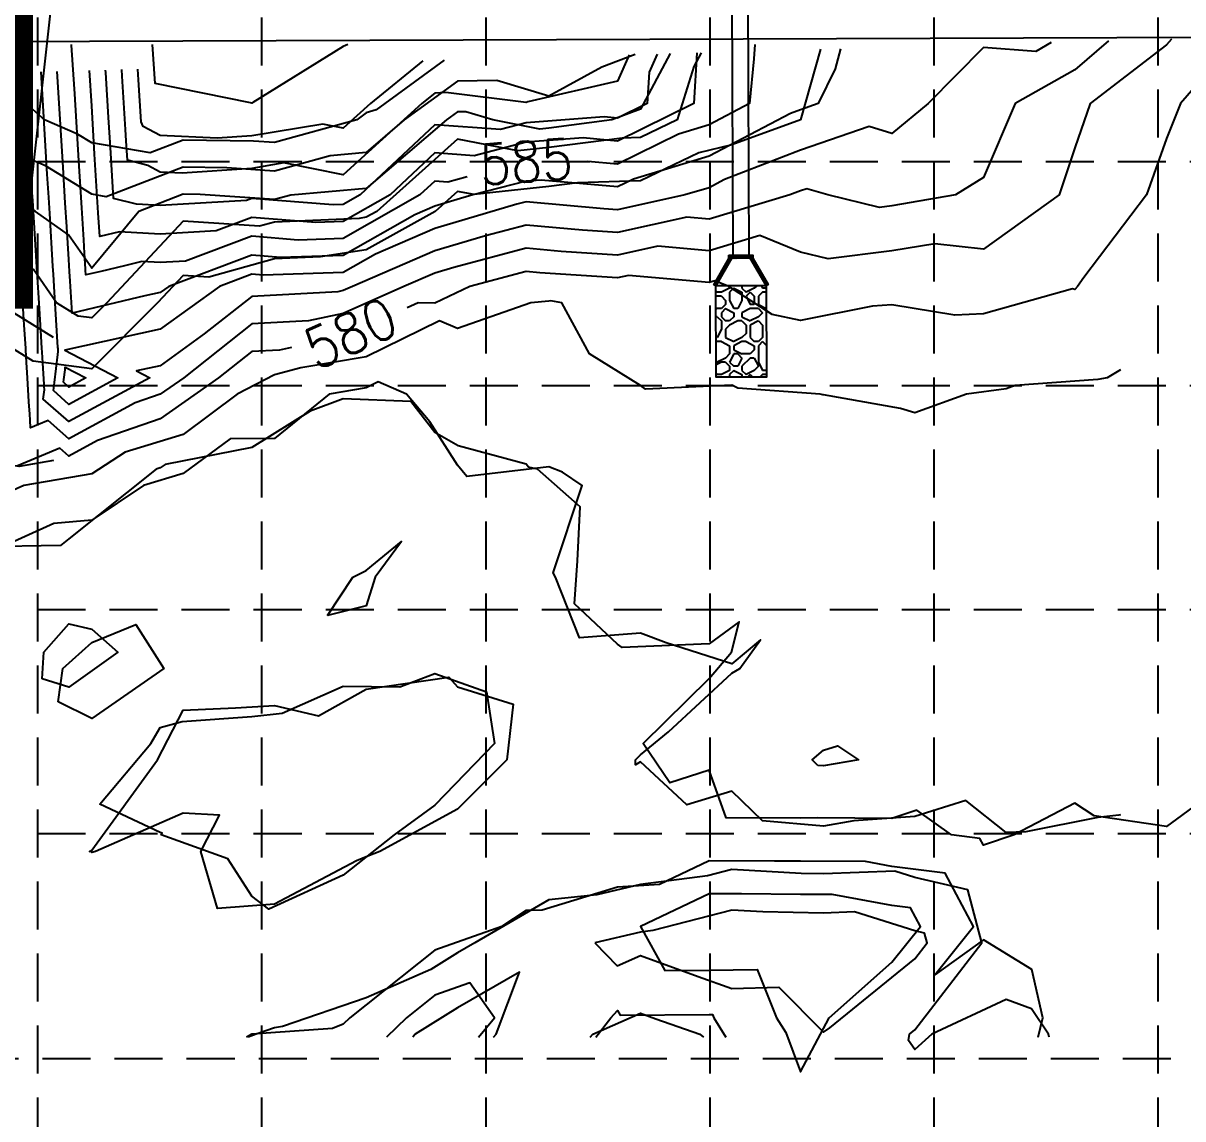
# Model space of a CAD drawing. Header units: feet. Extents: x 2468808 to 2471949, y 7110842 to 7112807.
# Drawn here: x 2470620 to 2470873.6, y 7111222.9 to 7111462.6 of the extents above; entities that cross this region are included whole.
import ezdxf
from ezdxf.enums import TextEntityAlignment as Align

# ---------------------------------------------------------------- set-up
doc = ezdxf.new("R2010")
doc.units = ezdxf.units.FT
doc.header["$LTSCALE"] = 35
doc.header["$MEASUREMENT"] = 0
doc.linetypes.add('HIDDEN', pattern=[0.375, 0.25, -0.125])
doc.linetypes.add('PHANTOM2', pattern=[3.15, 1.9, -0.25, 0.25, -0.25, 0.25, -0.25])
for name, color, linetype in [('BDY', 250, 'PHANTOM2'), ('CONTOURS-MAJ', 250, 'CONTINUOUS'), ('CONTOURS-MIN', 250, 'CONTINUOUS'), ('DITCH', 250, 'CONTINUOUS'), ('GRID', 254, 'HIDDEN'), ('PHASE LINE', 7, 'CONTINUOUS'), ('STM', 1, 'CONTINUOUS')]:
    doc.layers.add(name, color=color, linetype=linetype)
doc.styles.add('TEXT100', font='simplex.shx', dxfattribs={"height": 8.8})

msp = doc.modelspace()

# ---------------------------------------------------------------- hatches: boundary and pattern name
at = {"layer": 'STM'}
h = msp.add_hatch(dxfattribs=at)
h.set_pattern_fill('ANSI31', color=5, angle=180, style=0)
h.set_pattern_definition([(225, (2471428.77444, 7111112.1237), (0.088388348, -0.088388348), [])])
h.paths.add_polyline_path([(2470774.32, 7111411.81), (2470779.57, 7111411.83), (2470779.57, 7111411.16), (2470782.91, 7111405.42), (2470782.48, 7111405.17), (2470779, 7111411.16), (2470774.9, 7111411.14), (2470771.46, 7111405.13), (2470771.02, 7111405.38), (2470774.32, 7111411.14)])
h = msp.add_hatch(dxfattribs=at)
h.set_pattern_fill('AGGREGAT', color=1, scale=18, angle=180, style=0)
h.set_pattern_definition([(180, (2471428.774, 7111112.124), (-18, -18), [1.8, -2.7, 0.9, -2.7, 0.9, -9]), (180, (2471419.774, 7111110.324), (-18, -18), [0.9, -17.1]), (180, (2471425.174, 7111109.424), (-18, -18), [0.9, -1.8, 0.9, -14.4]), (180, (2471416.174, 7111108.524), (-18, -18), [1.8, -16.2]), (180, (2471414.374, 7111107.624), (-18, -18), [0.9, -17.1]), (180, (2471419.774, 7111105.824), (-18, -18), [1.8, -16.2]), (180, (2471428.774, 7111104.924), (-18, -18), [0.9, -1.8, 0.9, -4.5, 2.7, -7.2]), (180, (2471416.174, 7111103.124), (-18, -18), [1.8, -16.2]), (180, (2471426.974, 7111102.224), (-18, -18), [1.8, -0.9, 0.9, -7.2, 0.9, -6.3]), (180, (2471427.874, 7111101.324), (-18, -18), [0.9, -17.1]), (180, (2471421.574, 7111100.424), (-18, -18), [0.9, -0.9, 0.9, -15.3]), (180, (2471424.274, 7111099.524), (-18, -18), [0.9, -17.1]), (180, (2471412.574, 7111098.624), (-18, -18), [0.9, -17.1]), (180, (2471420.674, 7111097.724), (-18, -18), [0.9, -7.2, 0.9, -9]), (180, (2471420.674, 7111096.824), (-18, -18), [1.8, -16.2]), (180, (2471417.074, 7111095.924), (-18, -18), [1.8, -16.2]), (180, (2471427.874, 7111095.024), (-18, -18), [0.9, -10.8, 1.8, -4.5]), (270, (2471428.774, 7111104.024), (18, -18), [3.6, -3.6, 1.8, -9]), (270, (2471427.874, 7111104.024), (18, -18), [0.9, -6.3, 1.8, -9]), (270, (2471426.974, 7111108.524), (18, -18), [2.7, -15.3]), (270, (2471426.074, 7111108.524), (18, -18), [1.8, -16.2]), (270, (2471425.174, 7111111.224), (18, -18), [0.9, -10.8, 0.9, -0.9, 1.8, -2.7]), (270, (2471423.374, 7111111.224), (18, -18), [0.9, -6.3, 0.9, -9.9]), (270, (2471422.474, 7111104.024), (18, -18), [1.8, -2.7, 0.9, -0.9, 1.8, -9.9]), (270, (2471421.574, 7111107.624), (18, -18), [1.8, -9.9, 0.9, -5.4]), (270, (2471420.674, 7111111.224), (18, -18), [0.9, -0.9, 1.8, -14.4]), (270, (2471418.874, 7111099.524), (18, -18), [0.9, -17.1]), (270, (2471417.974, 7111099.524), (18, -18), [1.8, -1.8, 0.9, -0.9, 1.8, -10.8]), (270, (2471417.074, 7111107.624), (18, -18), [0.9, -0.9, 0.9, -1.8, 0.9, -12.6]), (270, (2471414.374, 7111101.324), (18, -18), [3.6, -14.4]), (270, (2471413.474, 7111103.124), (18, -18), [3.6, -2.7, 1.8, -9.9]), (270, (2471412.574, 7111110.324), (18, -18), [0.9, -2.7, 1.8, -12.6]), (270, (2471411.674, 7111108.524), (18, -18), [2.7, -15.3]), (225, (2471421.574, 7111112.124), (-3e-15, -18), [1.2728, -24.18306]), (225, (2471411.674, 7111111.224), (-3e-15, -18), [1.27278, -21.6375, 1.27278, -1.27278]), (225, (2471423.374, 7111110.324), (-3e-15, -18), [1.27278, -10.18224, 1.27278, -12.72804]), (225, (2471418.874, 7111110.324), (-3e-15, -18), [1.27278, -20.36472, 1.27278, -2.54556]), (225, (2471417.974, 7111110.324), (-3e-15, -18), [2.54556, -10.18224, 2.54556, -10.18248]), (225, (2471422.474, 7111108.524), (-3e-15, -18), [1.2726, -11.4552, 1.2726, -1.2726, 1.2726, -8.91024]), (225, (2471413.474, 7111107.624), (-3e-15, -18), [1.27278, -1.27278, 1.27278, -21.6375]), (225, (2471426.074, 7111106.724), (-3e-15, -18), [1.27278, -15.27336, 1.27278, -7.63692]), (225, (2471411.674, 7111104.924), (-3e-15, -18), [1.2726, -1.2726, 1.2726, -5.09112, 1.2726, -15.27432]), (225, (2471422.474, 7111102.224), (-3e-15, -18), [1.2728, -24.18306]), (225, (2471426.974, 7111101.324), (-3e-15, -18), [2.54558, -22.91027]), (225, (2471428.774, 7111099.524), (-3e-15, -18), [1.27278, -1.27278, 1.27278, -21.6375]), (225, (2471418.874, 7111096.824), (-3e-15, -18), [1.2728, -24.18306]), (225, (2471413.474, 7111095.024), (-3e-15, -18), [1.2728, -24.18306]), (315, (2471420.674, 7111110.324), (-3e-15, -18), [1.2728, -24.18306]), (315, (2471419.774, 7111110.324), (-3e-15, -18), [1.2728, -24.18306]), (315, (2471425.174, 7111109.424), (-3e-15, -18), [1.27278, -5.09112, 2.54556, -16.54638]), (315, (2471428.774, 7111109.424), (-3e-15, -18), [1.2728, -24.18306]), (315, (2471417.074, 7111106.724), (-3e-15, -18), [1.27278, -10.18234, 1.27278, -12.72795]), (315, (2471416.174, 7111106.724), (-3e-15, -18), [1.2726, -7.6374, 1.2726, -7.6356, 1.2726, -6.36504]), (315, (2471426.974, 7111105.824), (-3e-15, -18), [1.2728, -24.18306]), (315, (2471412.574, 7111104.924), (-3e-15, -18), [2.5452, -6.3639, 1.2726, -1.2726, 1.2726, -12.72894]), (315, (2471424.274, 7111102.224), (-3e-15, -18), [1.2728, -24.18306]), (315, (2471417.074, 7111102.224), (-3e-15, -18), [2.54558, -22.91027]), (315, (2471416.174, 7111102.224), (-3e-15, -18), [1.2728, -24.18306]), (315, (2471421.574, 7111100.424), (-3e-15, -18), [1.2728, -24.18306]), (315, (2471426.974, 7111097.724), (-3e-15, -18), [1.2728, -24.18306]), (315, (2471412.574, 7111097.724), (-3e-15, -18), [1.2728, -24.18306]), (206.565, (2471426.9744, 7111112.124), (-18, -7e-09), [2.0124, -38.23682]), (206.565, (2471428.7744, 7111110.324), (-18, -7e-09), [2.0124, -38.23682]), (206.565, (2471428.7744, 7111109.424), (-18, -7e-09), [2.0124, -38.23682]), (206.565, (2471424.2744, 7111109.424), (-18, -7e-09), [2.0124, -38.23682]), (206.565, (2471425.1744, 7111105.824), (-18, -7e-09), [2.0124, -38.23682]), (206.565, (2471425.1744, 7111104.924), (-18, -7e-09), [2.0124, -38.23682]), (206.565, (2471421.5744, 7111101.324), (-18, -7e-09), [2.0124, -38.23682]), (206.565, (2471420.6744, 7111100.424), (-18, -7e-09), [2.0124, -38.23682]), (206.565, (2471427.8744, 7111098.624), (-18, -7e-09), [2.0124, -38.23682]), (206.565, (2471422.4744, 7111098.624), (-18, -7e-09), [2.0124, -38.23682]), (243.435, (2471413.4744, 7111112.124), (-9e-10, -18), [2.0124, -38.23682]), (243.435, (2471417.9744, 7111109.424), (-9e-10, -18), [2.0124, -38.23682]), (243.435, (2471420.6744, 7111107.624), (-9e-10, -18), [2.0124, -38.23682]), (243.435, (2471417.9744, 7111104.924), (-9e-10, -18), [2.0124, -38.23682]), (243.435, (2471417.0744, 7111104.924), (-9e-10, -18), [2.0124, -38.23682]), (243.435, (2471423.3744, 7111102.224), (-9e-10, -18), [2.0124, -38.23682]), (243.435, (2471425.1744, 7111101.324), (-9e-10, -18), [2.0124, -38.23682]), (243.435, (2471417.9744, 7111097.724), (-9e-10, -18), [2.0124, -38.23682]), (243.435, (2471425.1744, 7111095.924), (-9e-10, -18), [2.0124, -38.23682]), (296.565, (2471427.8744, 7111101.324), (7e-09, -18), [2.0124, -38.23682]), (296.565, (2471417.0744, 7111101.324), (7e-09, -18), [2.0124, -38.23682]), (296.565, (2471428.7744, 7111100.424), (7e-09, -18), [2.0124, -38.23682]), (296.565, (2471414.3744, 7111097.724), (7e-09, -18), [2.0124, -38.23682]), (296.565, (2471426.0744, 7111096.824), (7e-09, -18), [2.0124, -38.23682]), (296.565, (2471422.4744, 7111095.924), (7e-09, -18), [2.0124, -38.23682]), (333.435, (2471421.5744, 7111112.124), (18, -7e-09), [2.0124, -38.23682]), (333.435, (2471425.1744, 7111110.324), (18, -7e-09), [2.0124, -38.23682]), (333.435, (2471412.5744, 7111109.424), (18, -7e-09), [2.0124, -38.23682]), (333.435, (2471414.3744, 7111107.624), (18, -7e-09), [2.0124, -38.23682]), (333.435, (2471421.5744, 7111105.824), (18, -7e-09), [2.0124, -38.23682]), (333.435, (2471426.0744, 7111104.924), (18, -7e-09), [2.0124, -38.23682]), (333.435, (2471420.6744, 7111104.924), (18, -7e-09), [2.0124, -38.23682]), (333.435, (2471423.3744, 7111103.124), (18, -7e-09), [2.0124, -38.23682]), (333.435, (2471423.3744, 7111098.624), (18, -7e-09), [2.0124, -38.23682]), (333.435, (2471428.7744, 7111095.024), (18, -7e-09), [2.0124, -38.23682]), (333.435, (2471417.9744, 7111095.024), (18, -7e-09), [2.0124, -38.23682]), (333.435, (2471416.1744, 7111095.024), (18, -7e-09), [2.0124, -38.23682])])
h.paths.add_polyline_path([(2470782.48, 7111405.17), (2470782.55, 7111385.17), (2470771.53, 7111385.13), (2470771.46, 7111405.13)])

# ---------------------------------------------------------------- linework, layer by layer
at = {"layer": 'BDY', "color": 7, "linetype": 'Continuous'}
msp.add_line((2470608.29, 7111458.58), (2471336.07, 7111461.06), dxfattribs=at)
at = {"layer": 'CONTOURS-MAJ', "color": 42}
for points, elevation in [([(2470717.07, 7111428.94), (2470712.84, 7111427.84), (2470710, 7111428.04), (2470706.78, 7111425), (2470690, 7111415.46), (2470680.14, 7111415.14), (2470670, 7111415.96), (2470655.53, 7111410.53), (2470650, 7111410.2), (2470645.95, 7111410.42), (2470642.19, 7111409.53), (2470636.97, 7111408.29), (2470633.72, 7111407.52), (2470633.66, 7111408.56), (2470633.64, 7111408.87), (2470633.43, 7111412.28), (2470633.25, 7111415.2), (2470632.82, 7111422.21), (2470632.19, 7111432.48), (2470631.29, 7111447.14), (2470630.9, 7111453.44), (2470630.61, 7111457.77), (2470630.6, 7111457.95)], 585), ([(2470691.01, 7111457.95), (2470690, 7111457.47), (2470670.23, 7111445.23), (2470670, 7111445.12), (2470669.73, 7111445.19), (2470648.84, 7111449.37), (2470648.84, 7111449.37), (2470648.84, 7111449.37), (2470648.84, 7111449.37), (2470648.26, 7111457.95)], 590), ([(2470884.28, 7111457.95), (2470873.12, 7111445), (2470870, 7111437.38), (2470865.63, 7111425), (2470851.98, 7111406.98), (2470850.53, 7111405), (2470850, 7111404.34), (2470849.47, 7111404.47), (2470830, 7111399.03), (2470823.74, 7111398.74), (2470810, 7111400.96), (2470805.7, 7111400.7), (2470790, 7111397.55), (2470783.83, 7111398.83), (2470774.29, 7111405), (2470771.25, 7111406.25), (2470770, 7111405.88), (2470752.41, 7111407.41), (2470750, 7111406.88), (2470732.97, 7111407.97), (2470730, 7111408.24), (2470717.68, 7111405), (2470710, 7111401.36), (2470706.41, 7111401.41), (2470704.01, 7111400.34)], 580), ([(2470780, 7111457.95), (2470779.76, 7111454.76), (2470778.84, 7111445), (2470770, 7111440.37), (2470763.34, 7111438.34), (2470750, 7111431.77), (2470743.46, 7111432.36)], 585), ([(2470626.66, 7111393.85), (2470614.99, 7111401.03)], 585), ([(2470678.7, 7111391.63), (2470676.05, 7111391.05), (2470670, 7111390.73), (2470662.75, 7111385), (2470650, 7111376.05), (2470636.27, 7111371.27), (2470630, 7111367.87), (2470628.04, 7111369.6), (2470627.14, 7111369.22), (2470618.6, 7111365.67)], 580), ([(2470626.66, 7111366.9), (2470619.16, 7111365.59), (2470614.99, 7111366.18), (2470608.5, 7111361.42), (2470594.99, 7111352.21), (2470582.23, 7111348.66), (2470574.99, 7111346.47), (2470556.26, 7111342.69), (2470554.99, 7111344.8), (2470553.99, 7111341.42), (2470552.6, 7111339.03), (2470550.94, 7111336.03)], 580)]:
    msp.add_lwpolyline(points, dxfattribs=dict(at, elevation=elevation))
at = {"layer": 'CONTOURS-MIN', "color": 42}
for points, elevation in [([(2470871.13, 7111459.11), (2470870, 7111457.87), (2470853.37, 7111445), (2470850, 7111435.35), (2470846.55, 7111425), (2470830, 7111413.13), (2470819.34, 7111414.34), (2470810, 7111412.76), (2470796.03, 7111411.03), (2470790, 7111412.46), (2470781.13, 7111416.13), (2470770, 7111412.79), (2470758.77, 7111413.77), (2470750, 7111411.85), (2470737.64, 7111412.64), (2470730, 7111413.34), (2470714.17, 7111409.17), (2470710, 7111407.93), (2470703.25, 7111405), (2470690, 7111399.08), (2470682.44, 7111397.44), (2470670, 7111396.78), (2470655.11, 7111385), (2470650, 7111381.42), (2470644.5, 7111379.5), (2470630, 7111371.65), (2470625.47, 7111375.64), (2470623.38, 7111374.77), (2470621.63, 7111374.04), (2470621.52, 7111375.76), (2470621.44, 7111377.07), (2470621.28, 7111379.72), (2470621.19, 7111381.16), (2470620.88, 7111386.14), (2470620.75, 7111388.36), (2470620.58, 7111391.15), (2470620.56, 7111391.41), (2470620.24, 7111396.63), (2470620.1, 7111398.95), (2470619.64, 7111406.38)], 581), ([(2470871.13, 7111459.11), (2470870, 7111457.87), (2470853.37, 7111445), (2470850, 7111435.35), (2470846.55, 7111425), (2470830, 7111413.13), (2470819.34, 7111414.34), (2470810, 7111412.76), (2470796.03, 7111411.03), (2470790, 7111412.46), (2470781.13, 7111416.13), (2470770, 7111412.79), (2470758.77, 7111413.77), (2470750, 7111411.85), (2470737.64, 7111412.64), (2470730, 7111413.34), (2470714.17, 7111409.17), (2470710, 7111407.93), (2470703.25, 7111405), (2470690, 7111399.08), (2470682.44, 7111397.44), (2470670, 7111396.78), (2470655.11, 7111385), (2470650, 7111381.42), (2470644.5, 7111379.5), (2470630, 7111371.65), (2470625.47, 7111375.64), (2470623.38, 7111374.77), (2470621.63, 7111374.04), (2470621.52, 7111375.76), (2470621.44, 7111377.07), (2470621.28, 7111379.72), (2470621.19, 7111381.16), (2470620.88, 7111386.14), (2470620.75, 7111388.36), (2470620.58, 7111391.15), (2470620.56, 7111391.41), (2470620.24, 7111396.63), (2470620.1, 7111398.95), (2470619.64, 7111406.38)], 581), ([(2470857.35, 7111458.71), (2470850, 7111452.35), (2470836.94, 7111445), (2470830, 7111428.85), (2470823.91, 7111425), (2470810, 7111422.64), (2470807.3, 7111422.3), (2470795.94, 7111425), (2470791.38, 7111426.38), (2470790, 7111425.9), (2470787.67, 7111425), (2470770, 7111419.7), (2470765.12, 7111420.12), (2470750, 7111416.81), (2470742.3, 7111417.3), (2470730, 7111418.43), (2470721.08, 7111416.08), (2470710, 7111412.8), (2470692.06, 7111405), (2470690, 7111404.08), (2470688.83, 7111403.83), (2470670, 7111402.83), (2470659.61, 7111394.61), (2470650, 7111387.66), (2470644.79, 7111386.52), (2470647.68, 7111385), (2470630, 7111375.43), (2470624.4, 7111380.37), (2470624.65, 7111382.41), (2470624.61, 7111383.14), (2470624.57, 7111383.65), (2470624.22, 7111389.36), (2470624.14, 7111390.72), (2470624.1, 7111391.42), (2470623.93, 7111394.12), (2470623.49, 7111401.36), (2470623.14, 7111407), (2470623.08, 7111408.06), (2470622.11, 7111423.79), (2470622, 7111425.54), (2470621.84, 7111428.11), (2470620.39, 7111451.83)], 582), ([(2470857.35, 7111458.71), (2470850, 7111452.35), (2470836.94, 7111445), (2470830, 7111428.85), (2470823.91, 7111425), (2470810, 7111422.64), (2470807.3, 7111422.3), (2470795.94, 7111425), (2470791.38, 7111426.38), (2470790, 7111425.9), (2470787.67, 7111425), (2470770, 7111419.7), (2470765.12, 7111420.12), (2470750, 7111416.81), (2470742.3, 7111417.3), (2470730, 7111418.43), (2470721.08, 7111416.08), (2470710, 7111412.8), (2470692.06, 7111405), (2470690, 7111404.08), (2470688.83, 7111403.83), (2470670, 7111402.83), (2470659.61, 7111394.61), (2470650, 7111387.66), (2470644.79, 7111386.52), (2470647.68, 7111385), (2470630, 7111375.43), (2470624.4, 7111380.37), (2470624.65, 7111382.41), (2470624.61, 7111383.14), (2470624.57, 7111383.65), (2470624.22, 7111389.36), (2470624.14, 7111390.72), (2470624.1, 7111391.42), (2470623.93, 7111394.12), (2470623.49, 7111401.36), (2470623.14, 7111407), (2470623.08, 7111408.06), (2470622.11, 7111423.79), (2470622, 7111425.54), (2470621.84, 7111428.11), (2470620.39, 7111451.83)], 582), ([(2470794.36, 7111456.88), (2470790, 7111441.42), (2470774.99, 7111435.99), (2470767.78, 7111434.21), (2470754.99, 7111428.1), (2470741.23, 7111427.66), (2470734.99, 7111426.85), (2470718.64, 7111425.08), (2470714.99, 7111425.79), (2470710.1, 7111421.42), (2470694.99, 7111413.01), (2470685.04, 7111411.47), (2470674.99, 7111411.02), (2470660.58, 7111407.01), (2470654.99, 7111407.38), (2470649.41, 7111401.42), (2470634.99, 7111386.96), (2470622.2, 7111388.63), (2470614.99, 7111393.07)], 584), ([(2470768.28, 7111456.12), (2470766.64, 7111453.08), (2470763.01, 7111441.42), (2470754.99, 7111437.59), (2470751.03, 7111437.46), (2470734.99, 7111435.38), (2470728.21, 7111434.64), (2470714.99, 7111437.21), (2470697.32, 7111421.42), (2470694.99, 7111420.13), (2470693.46, 7111419.89), (2470674.99, 7111419.06), (2470671.71, 7111418.15), (2470654.99, 7111419.24), (2470638.29, 7111401.42), (2470634.99, 7111398.11), (2470632.06, 7111398.49), (2470627.3, 7111401.42), (2470622.25, 7111408.68), (2470614.99, 7111413.85)], 586), ([(2470844.84, 7111458.35), (2470841.42, 7111456.42), (2470830, 7111457.23), (2470817.92, 7111445), (2470810, 7111438.48), (2470804.99, 7111439.99), (2470790, 7111434.78), (2470773.36, 7111428.36), (2470770, 7111426.6), (2470764.73, 7111425), (2470750, 7111421.77), (2470746.97, 7111421.97), (2470730, 7111423.52), (2470727.99, 7111422.99), (2470710, 7111417.67), (2470697.03, 7111412.03), (2470690, 7111408.03), (2470672.46, 7111407.46), (2470670, 7111407.66), (2470662.91, 7111405), (2470650, 7111395.66), (2470629.11, 7111391.07), (2470640.71, 7111385), (2470630, 7111379.2), (2470626.61, 7111382.2), (2470626.83, 7111383.97), (2470627.59, 7111390.12), (2470627.67, 7111390.78), (2470627.64, 7111391.42), (2470627.62, 7111391.61), (2470626.88, 7111403.76), (2470626.64, 7111407.63), (2470626.53, 7111409.46), (2470625.82, 7111420.93), (2470625.61, 7111424.43), (2470625.29, 7111429.56), (2470623.92, 7111451.93)], 583), ([(2470844.84, 7111458.35), (2470841.42, 7111456.42), (2470830, 7111457.23), (2470817.92, 7111445), (2470810, 7111438.48), (2470804.99, 7111439.99), (2470790, 7111434.78), (2470773.36, 7111428.36), (2470770, 7111426.6), (2470764.73, 7111425), (2470750, 7111421.77), (2470746.97, 7111421.97), (2470730, 7111423.52), (2470727.99, 7111422.99), (2470710, 7111417.67), (2470697.03, 7111412.03), (2470690, 7111408.03), (2470672.46, 7111407.46), (2470670, 7111407.66), (2470662.91, 7111405), (2470650, 7111395.66), (2470629.11, 7111391.07), (2470640.71, 7111385), (2470630, 7111379.2), (2470626.61, 7111382.2), (2470626.83, 7111383.97), (2470627.59, 7111390.12), (2470627.67, 7111390.78), (2470627.64, 7111391.42), (2470627.62, 7111391.61), (2470626.88, 7111403.76), (2470626.64, 7111407.63), (2470626.53, 7111409.46), (2470625.82, 7111420.93), (2470625.61, 7111424.43), (2470625.29, 7111429.56), (2470623.92, 7111451.93)], 583), ([(2470798.75, 7111457.01), (2470797.58, 7111452.58), (2470793.85, 7111445), (2470790, 7111443.66), (2470787.82, 7111442.82), (2470770, 7111433.48), (2470753.46, 7111428.46), (2470750, 7111426.76), (2470733.27, 7111428.27), (2470730, 7111428.03), (2470718.33, 7111425), (2470710, 7111422.53), (2470705.64, 7111420.64), (2470690, 7111411.75), (2470676.3, 7111411.3), (2470670, 7111411.81), (2470651.85, 7111405), (2470650, 7111403.66), (2470646.62, 7111402.92), (2470630.7, 7111399.15), (2470630.27, 7111406.16), (2470630.14, 7111408.25), (2470629.98, 7111410.87), (2470629.54, 7111418.06), (2470629.21, 7111423.32), (2470628.74, 7111431.02), (2470627.59, 7111449.75), (2470627.45, 7111452.03)], 584), ([(2470798.75, 7111457.01), (2470797.58, 7111452.58), (2470793.85, 7111445), (2470790, 7111443.66), (2470787.82, 7111442.82), (2470770, 7111433.48), (2470753.46, 7111428.46), (2470750, 7111426.76), (2470733.27, 7111428.27), (2470730, 7111428.03), (2470718.33, 7111425), (2470710, 7111422.53), (2470705.64, 7111420.64), (2470690, 7111411.75), (2470676.3, 7111411.3), (2470670, 7111411.81), (2470651.85, 7111405), (2470650, 7111403.66), (2470646.62, 7111402.92), (2470630.7, 7111399.15), (2470630.27, 7111406.16), (2470630.14, 7111408.25), (2470629.98, 7111410.87), (2470629.54, 7111418.06), (2470629.21, 7111423.32), (2470628.74, 7111431.02), (2470627.59, 7111449.75), (2470627.45, 7111452.03)], 584), ([(2470767.3, 7111456.09), (2470766.67, 7111445), (2470750, 7111436.79), (2470742.47, 7111437.47), (2470730, 7111436.56), (2470718.6, 7111433.6), (2470710, 7111434.21), (2470700.25, 7111425), (2470690, 7111419.17), (2470683.98, 7111418.98), (2470670, 7111420.11), (2470662.18, 7111417.18), (2470650, 7111416.44), (2470641.08, 7111416.92), (2470636.75, 7111415.89), (2470636.43, 7111421.1), (2470635.64, 7111433.93), (2470634.99, 7111444.54), (2470634.51, 7111452.24)], 586), ([(2470767.3, 7111456.09), (2470766.67, 7111445), (2470750, 7111436.79), (2470742.47, 7111437.47), (2470730, 7111436.56), (2470718.6, 7111433.6), (2470710, 7111434.21), (2470700.25, 7111425), (2470690, 7111419.17), (2470683.98, 7111418.98), (2470670, 7111420.11), (2470662.18, 7111417.18), (2470650, 7111416.44), (2470641.08, 7111416.92), (2470636.75, 7111415.89), (2470636.43, 7111421.1), (2470635.64, 7111433.93), (2470634.99, 7111444.54), (2470634.51, 7111452.24)], 586), ([(2470712.09, 7111454.49), (2470697.22, 7111443.65), (2470694.99, 7111442.97), (2470692.94, 7111441.42), (2470674.99, 7111436.48), (2470670.37, 7111436.8), (2470654.99, 7111436.98), (2470647.78, 7111434.21), (2470634.99, 7111436.44), (2470631.9, 7111438.33), (2470624.69, 7111441.42), (2470619.55, 7111445.98), (2470614.99, 7111447.26), (2470605.45, 7111451.88), (2470594.99, 7111455.64), (2470576.77, 7111441.42), (2470574.99, 7111439.38), (2470572.59, 7111439.03), (2470573.15, 7111441.42), (2470570.89, 7111450.39)], 589), ([(2470753.82, 7111455.7), (2470746.52, 7111452.95), (2470734.99, 7111446.6), (2470723.62, 7111450.05), (2470714.99, 7111449.89), (2470703.36, 7111441.42), (2470694.99, 7111434.27), (2470687.15, 7111433.58), (2470674.99, 7111430.24), (2470664.53, 7111430.96), (2470654.99, 7111431.07), (2470638.17, 7111424.61), (2470634.99, 7111425.16), (2470624.91, 7111431.35), (2470614.99, 7111435.6)], 588), ([(2470761.52, 7111455.93), (2470754.99, 7111443.78), (2470748.72, 7111441.42), (2470734.99, 7111439.64), (2470732.99, 7111439.42), (2470722.7, 7111441.42), (2470716.79, 7111443.22), (2470714.99, 7111443.19), (2470712.57, 7111441.42), (2470694.99, 7111426.42), (2470678.53, 7111424.97), (2470674.99, 7111423.99), (2470658.68, 7111425.12), (2470654.99, 7111425.16), (2470645.27, 7111421.42), (2470634.99, 7111408.98), (2470629.89, 7111416.32), (2470622.72, 7111421.42), (2470617.93, 7111424.36)], 587), ([(2470758.63, 7111455.84), (2470756.88, 7111451.88), (2470756.49, 7111445), (2470750, 7111441.8), (2470747.07, 7111442.07), (2470730, 7111440.82), (2470724.36, 7111439.36), (2470710, 7111440.38), (2470693.72, 7111425), (2470690, 7111422.89), (2470687.82, 7111422.82), (2470670, 7111424.26), (2470668.82, 7111423.82), (2470650, 7111422.69), (2470644.77, 7111422.97), (2470639.77, 7111424.26), (2470639.09, 7111435.39), (2470638.68, 7111441.93), (2470638.08, 7111451.82), (2470638.04, 7111452.34)], 587), ([(2470758.63, 7111455.84), (2470756.88, 7111451.88), (2470756.49, 7111445), (2470750, 7111441.8), (2470747.07, 7111442.07), (2470730, 7111440.82), (2470724.36, 7111439.36), (2470710, 7111440.38), (2470693.72, 7111425), (2470690, 7111422.89), (2470687.82, 7111422.82), (2470670, 7111424.26), (2470668.82, 7111423.82), (2470650, 7111422.69), (2470644.77, 7111422.97), (2470639.77, 7111424.26), (2470639.09, 7111435.39), (2470638.68, 7111441.93), (2470638.08, 7111451.82), (2470638.04, 7111452.34)], 587), ([(2470752.54, 7111455.67), (2470750, 7111449.93), (2470730.36, 7111445.36), (2470730, 7111445.22), (2470712.44, 7111447.44), (2470710, 7111447.31), (2470707.18, 7111445), (2470690, 7111429.4), (2470677, 7111432), (2470670, 7111430.83), (2470654.79, 7111429.79), (2470650, 7111430.02), (2470647.27, 7111431.47), (2470642.79, 7111432.63), (2470642.53, 7111436.85), (2470642.38, 7111439.32), (2470641.66, 7111451), (2470641.57, 7111452.44)], 588), ([(2470752.54, 7111455.67), (2470750, 7111449.93), (2470730.36, 7111445.36), (2470730, 7111445.22), (2470712.44, 7111447.44), (2470710, 7111447.31), (2470707.18, 7111445), (2470690, 7111429.4), (2470677, 7111432), (2470670, 7111430.83), (2470654.79, 7111429.79), (2470650, 7111430.02), (2470647.27, 7111431.47), (2470642.79, 7111432.63), (2470642.53, 7111436.85), (2470642.38, 7111439.32), (2470641.66, 7111451), (2470641.57, 7111452.44)], 588), ([(2470707.38, 7111454.35), (2470695.93, 7111445), (2470690, 7111439.61), (2470685.51, 7111440.51), (2470670, 7111437.93), (2470662.41, 7111437.41), (2470650, 7111437.98), (2470646.28, 7111439.97), (2470645.82, 7111441), (2470645.25, 7111450.19), (2470645.09, 7111452.55)], 589), ([(2470707.38, 7111454.35), (2470695.93, 7111445), (2470690, 7111439.61), (2470685.51, 7111440.51), (2470670, 7111437.93), (2470662.41, 7111437.41), (2470650, 7111437.98), (2470646.28, 7111439.97), (2470645.82, 7111441), (2470645.25, 7111450.19), (2470645.09, 7111452.55)], 589), ([(2470860, 7111386.72), (2470857.06, 7111384.97), (2470854.99, 7111384.66), (2470836.91, 7111383.34), (2470834.99, 7111382.62), (2470826.3, 7111381.42), (2470814.99, 7111377.34), (2470811.89, 7111378.33), (2470794.99, 7111381.3), (2470794.88, 7111381.31), (2470794.27, 7111381.42), (2470776.3, 7111382.74), (2470774.99, 7111383.4), (2470756.13, 7111382.56), (2470754.99, 7111383.32), (2470743.83, 7111390.26), (2470737.81, 7111401.42), (2470735.39, 7111401.82), (2470734.99, 7111401.81), (2470730.99, 7111401.42), (2470714.99, 7111395.8), (2470711.06, 7111397.5), (2470694.99, 7111389.58), (2470680.76, 7111387.19), (2470674.99, 7111385.68), (2470666.84, 7111381.42), (2470654.99, 7111372.63), (2470642.33, 7111368.76), (2470634.99, 7111364.01), (2470620.15, 7111361.42), (2470614.99, 7111359.09)], 579), ([(2470860, 7111289.39), (2470859.63, 7111289.37), (2470854.99, 7111288.8), (2470839.29, 7111285.72), (2470834.99, 7111285.52), (2470826.12, 7111292.56), (2470814.99, 7111289.01), (2470801.68, 7111288.11), (2470794.99, 7111286.96), (2470781.69, 7111288.12), (2470774.99, 7111294.55), (2470765.13, 7111291.56), (2470754.99, 7111300.98), (2470753.94, 7111300.37), (2470753.93, 7111301.42), (2470754.99, 7111302.55), (2470761.13, 7111307.56), (2470774.99, 7111320.43), (2470776.75, 7111321.42), (2470781.25, 7111327.68), (2470774.99, 7111322.42), (2470760.61, 7111327.05), (2470754.99, 7111329.14), (2470741.69, 7111328.13), (2470736.41, 7111341.42), (2470735.89, 7111342.32), (2470742.24, 7111361.42), (2470737.96, 7111364.39), (2470734.99, 7111365.51), (2470717, 7111363.44), (2470714.99, 7111365.9), (2470708.97, 7111375.4), (2470703.85, 7111381.42), (2470697.67, 7111384.1), (2470694.99, 7111382.78), (2470686.89, 7111381.42), (2470674.99, 7111371.75), (2470665.26, 7111371.69), (2470654.99, 7111364.08), (2470646.31, 7111361.42), (2470634.99, 7111353.85), (2470626.71, 7111353.14), (2470614.99, 7111347.85)], 578), ([(2470876.89, 7111291.89), (2470870, 7111286.82), (2470854.22, 7111289.22), (2470850, 7111291.97), (2470836.73, 7111285), (2470830, 7111282.75), (2470829.22, 7111284.22), (2470823, 7111285), (2470815.4, 7111290.4), (2470810, 7111288.58), (2470793.78, 7111288.78), (2470790, 7111288.7), (2470773.74, 7111288.74), (2470770, 7111299.16), (2470761.4, 7111296.4), (2470755.58, 7111305), (2470770, 7111319.26), (2470774.87, 7111325), (2470776.6, 7111331.6), (2470770, 7111326.81), (2470751.03, 7111326.03), (2470750, 7111326.71), (2470740.57, 7111335.57), (2470741.22, 7111345), (2470741.79, 7111356.79), (2470732.48, 7111365), (2470730.49, 7111365.49), (2470730, 7111366.13), (2470715.13, 7111370.13), (2470710, 7111373.05), (2470704.8, 7111379.8), (2470690, 7111380.38), (2470682.74, 7111377.74), (2470670, 7111369.73), (2470651.05, 7111366.05), (2470650, 7111365.31), (2470649.1, 7111365), (2470630, 7111349.76), (2470628.15, 7111348.35), (2470611.27, 7111348.05)], 578), ([(2470876.89, 7111291.89), (2470870, 7111286.82), (2470854.22, 7111289.22), (2470850, 7111291.97), (2470836.73, 7111285), (2470830, 7111282.75), (2470829.22, 7111284.22), (2470823, 7111285), (2470815.4, 7111290.4), (2470810, 7111288.58), (2470793.78, 7111288.78), (2470790, 7111288.7), (2470773.74, 7111288.74), (2470770, 7111299.16), (2470761.4, 7111296.4), (2470755.58, 7111305), (2470770, 7111319.26), (2470774.87, 7111325), (2470776.6, 7111331.6), (2470770, 7111326.81), (2470751.03, 7111326.03), (2470750, 7111326.71), (2470740.57, 7111335.57), (2470741.22, 7111345), (2470741.79, 7111356.79), (2470732.48, 7111365), (2470730.49, 7111365.49), (2470730, 7111366.13), (2470715.13, 7111370.13), (2470710, 7111373.05), (2470704.8, 7111379.8), (2470690, 7111380.38), (2470682.74, 7111377.74), (2470670, 7111369.73), (2470651.05, 7111366.05), (2470650, 7111365.31), (2470649.1, 7111365), (2470630, 7111349.76), (2470628.15, 7111348.35), (2470611.27, 7111348.05)], 578), ([(2470841.99, 7111240.79), (2470842.95, 7111245), (2470840.59, 7111255.59), (2470830, 7111262.06), (2470819.4, 7111254.4), (2470827.83, 7111265), (2470821.63, 7111276.63), (2470810, 7111278.1), (2470804.17, 7111279.17), (2470790, 7111279.24), (2470784.29, 7111279.29), (2470770, 7111279.31), (2470759.17, 7111274.17), (2470750, 7111273.62), (2470733.53, 7111268.53), (2470730, 7111268.48), (2470724.71, 7111265), (2470710, 7111259.79), (2470691.45, 7111245), (2470690, 7111243.59), (2470687.64, 7111242.64), (2470670, 7111241.4), (2470668.85, 7111240.79)], 577), ([(2470841.99, 7111240.79), (2470842.95, 7111245), (2470840.59, 7111255.59), (2470830, 7111262.06), (2470819.4, 7111254.4), (2470827.83, 7111265), (2470821.63, 7111276.63), (2470810, 7111278.1), (2470804.17, 7111279.17), (2470790, 7111279.24), (2470784.29, 7111279.29), (2470770, 7111279.31), (2470759.17, 7111274.17), (2470750, 7111273.62), (2470733.53, 7111268.53), (2470730, 7111268.48), (2470724.71, 7111265), (2470710, 7111259.79), (2470691.45, 7111245), (2470690, 7111243.59), (2470687.64, 7111242.64), (2470670, 7111241.4), (2470668.85, 7111240.79)], 577), ([(2470844.39, 7111240.79), (2470844.24, 7111241.42), (2470840.5, 7111246.94), (2470834.99, 7111248.99), (2470818.68, 7111241.42), (2470814.99, 7111238.09), (2470813.62, 7111240.06), (2470813.81, 7111241.42), (2470814.99, 7111242.38), (2470829.64, 7111261.42), (2470826.55, 7111272.98), (2470814.99, 7111275.73), (2470810.65, 7111277.09), (2470794.99, 7111276.48), (2470790.13, 7111276.57), (2470774.99, 7111277.46), (2470769.65, 7111276.09), (2470754.99, 7111274.14), (2470745.48, 7111271.91), (2470734.99, 7111270.78), (2470718.78, 7111261.42), (2470714.99, 7111259.25), (2470709.14, 7111255.58), (2470694.99, 7111249.4), (2470676.7, 7111243.13), (2470674.99, 7111242.83), (2470670.99, 7111241.42), (2470669.2, 7111240.79)], 577), ([(2470722.89, 7111240.79), (2470723.43, 7111241.42), (2470728.58, 7111255.01), (2470714.99, 7111247.22), (2470705.76, 7111241.42), (2470705.21, 7111240.79)], 576), ([(2470719.59, 7111240.79), (2470723.05, 7111245), (2470717.65, 7111252.65), (2470710, 7111249.94), (2470703.8, 7111245), (2470699.49, 7111240.79)], 576), ([(2470719.59, 7111240.79), (2470723.05, 7111245), (2470717.65, 7111252.65), (2470710, 7111249.94), (2470703.8, 7111245), (2470699.49, 7111240.79)], 576), ([(2470743.99, 7111240.79), (2470744.58, 7111241.42), (2470754.99, 7111246.05), (2470758.38, 7111244.81), (2470768.01, 7111241.42), (2470768.77, 7111240.79)], 577), ([(2470745.26, 7111240.79), (2470748.51, 7111245), (2470750, 7111246.62), (2470750.58, 7111245.58), (2470770, 7111245.71), (2470770.72, 7111245.72), (2470771.01, 7111245), (2470773.69, 7111240.79)], 577), ([(2470745.26, 7111240.79), (2470748.51, 7111245), (2470750, 7111246.62), (2470750.58, 7111245.58), (2470770, 7111245.71), (2470770.72, 7111245.72), (2470771.01, 7111245), (2470773.69, 7111240.79)], 577)]:
    msp.add_lwpolyline(points, dxfattribs=dict(at, elevation=elevation))
for points, elevation in [([(2470628.82, 7111384.02), (2470628.89, 7111384.64), (2470629.16, 7111386.79), (2470629.23, 7111387.36), (2470633.74, 7111385), (2470630, 7111382.98)], 584), ([(2470628.82, 7111384.02), (2470628.89, 7111384.64), (2470629.16, 7111386.79), (2470629.23, 7111387.36), (2470633.74, 7111385), (2470630, 7111382.98)], 584), ([(2470686.57, 7111333), (2470692.12, 7111341.42), (2470694.99, 7111342.88), (2470702.73, 7111349.17), (2470696.98, 7111341.42), (2470694.99, 7111335.1)], 578), ([(2470624.13, 7111319.13), (2470624.54, 7111325), (2470630, 7111331.19), (2470635.04, 7111330.04), (2470640.69, 7111325), (2470630, 7111317.35)], 578), ([(2470624.13, 7111319.13), (2470624.54, 7111325), (2470630, 7111331.19), (2470635.04, 7111330.04), (2470640.69, 7111325), (2470630, 7111317.35)], 578), ([(2470627.68, 7111314.12), (2470628.68, 7111321.42), (2470634.99, 7111327.07), (2470644.64, 7111331.07), (2470650.75, 7111321.42), (2470634.99, 7111310.47)], 578), ([(2470634.86, 7111281.29), (2470634.53, 7111281.42), (2470634.99, 7111281.66), (2470649.39, 7111301.42), (2470654.99, 7111312.31), (2470666.41, 7111312.85), (2470674.99, 7111313.29), (2470684.62, 7111311.05), (2470694.99, 7111316.88), (2470713.07, 7111319.51), (2470714.99, 7111317.4), (2470727.16, 7111313.59), (2470725.79, 7111301.42), (2470714.99, 7111290.66), (2470698, 7111281.42), (2470694.99, 7111280.23), (2470692.89, 7111279.32), (2470674.99, 7111269.85), (2470662.47, 7111268.9), (2470658.86, 7111281.42), (2470662.92, 7111289.35), (2470654.99, 7111289.8), (2470635.8, 7111281.42), (2470634.99, 7111281.2)], 578), ([(2470664.75, 7111279.75), (2470650.21, 7111285), (2470650.41, 7111285.41), (2470650, 7111285.54), (2470636.76, 7111291.76), (2470647.92, 7111305), (2470650, 7111308.54), (2470654.81, 7111309.81), (2470670, 7111310.92), (2470676.67, 7111311.67), (2470690, 7111317.54), (2470702.39, 7111317.39), (2470710, 7111320.36), (2470721.35, 7111316.35), (2470723.07, 7111305), (2470710, 7111291.52), (2470701.12, 7111285), (2470690, 7111276.22), (2470673.75, 7111268.75), (2470670, 7111271.6)], 578), ([(2470664.75, 7111279.75), (2470650.21, 7111285), (2470650.41, 7111285.41), (2470650, 7111285.54), (2470636.76, 7111291.76), (2470647.92, 7111305), (2470650, 7111308.54), (2470654.81, 7111309.81), (2470670, 7111310.92), (2470676.67, 7111311.67), (2470690, 7111317.54), (2470702.39, 7111317.39), (2470710, 7111320.36), (2470721.35, 7111316.35), (2470723.07, 7111305), (2470710, 7111291.52), (2470701.12, 7111285), (2470690, 7111276.22), (2470673.75, 7111268.75), (2470670, 7111271.6)], 578), ([(2470793.78, 7111300.21), (2470792.51, 7111301.42), (2470794.99, 7111303.55), (2470798.1, 7111304.53), (2470802.64, 7111301.42), (2470794.99, 7111300.1)], 579), ([(2470784.75, 7111245), (2470786.79, 7111241.79), (2470790, 7111233.2), (2470796.29, 7111245), (2470810, 7111257.2), (2470816.2, 7111265), (2470814.04, 7111269.04), (2470810, 7111269.55), (2470796.95, 7111271.95), (2470790, 7111271.99), (2470777.11, 7111272.11), (2470770, 7111272.12), (2470754.99, 7111265), (2470760.33, 7111255.33), (2470770, 7111255.4), (2470780.54, 7111255.54)], 576), ([(2470784.75, 7111245), (2470786.79, 7111241.79), (2470790, 7111233.2), (2470796.29, 7111245), (2470810, 7111257.2), (2470816.2, 7111265), (2470814.04, 7111269.04), (2470810, 7111269.55), (2470796.95, 7111271.95), (2470790, 7111271.99), (2470777.11, 7111272.11), (2470770, 7111272.12), (2470754.99, 7111265), (2470760.33, 7111255.33), (2470770, 7111255.4), (2470780.54, 7111255.54)], 576), ([(2470745.04, 7111261.42), (2470749.91, 7111256.34), (2470754.99, 7111258.6), (2470767.58, 7111254.01), (2470774.99, 7111251.4), (2470785.24, 7111251.68), (2470794.99, 7111241.85), (2470796.37, 7111242.81), (2470814.99, 7111257.92), (2470817.68, 7111261.42), (2470817.12, 7111263.55), (2470814.99, 7111264.06), (2470801.77, 7111268.2), (2470794.99, 7111267.93), (2470781.75, 7111268.18), (2470774.99, 7111268.58), (2470757.68, 7111264.12), (2470754.99, 7111263.76)], 576)]:
    msp.add_lwpolyline(points, close=True, dxfattribs=dict(at, elevation=elevation))
at = {"layer": 'DITCH', "color": 7}
msp.add_line((2470621.13, 7111420.84), (2470626.26, 7111467.43), dxfattribs=at)
msp.add_arc((2470618.14, 7111421.16), 3, 191.9786, 353.7161, dxfattribs=at)
at = {"layer": 'GRID', "color": 252, "linetype": 'HIDDEN', "ltscale": 1.2}
for p, q in [((2470623.16, 7112755.33), (2470623.16, 7111040.11)), ((2470672.16, 7112755.33), (2470672.16, 7111040.11)), ((2470721.16, 7112755.33), (2470721.16, 7111040.11)), ((2470770.16, 7112755.33), (2470770.16, 7111040.11)), ((2470819.16, 7112755.33), (2470819.16, 7111040.11)), ((2470868.16, 7112755.33), (2470868.16, 7111040.11)), ((2468859.16, 7111432.33), (2471897.16, 7111432.33)), ((2468859.16, 7111383.33), (2471897.16, 7111383.33)), ((2468859.16, 7111334.33), (2471897.16, 7111334.33)), ((2468859.16, 7111285.33), (2471897.16, 7111285.33)), ((2468860.26, 7111236.11), (2471898.26, 7111236.11))]:
    msp.add_line(p, q, dxfattribs=at)
at = {"layer": 'PHASE LINE', "const_width": 17}
msp.add_lwpolyline([(2470613.68, 7112701.71), (2470613.69, 7111400.11)], dxfattribs=at)
at = {"layer": 'STM', "color": 5}
for p, q in [((2470774.93, 7111489.15), (2470775.2, 7111411.15)), ((2470778.44, 7111486.07), (2470778.7, 7111411.16)), ((2470782.48, 7111405.17), (2470771.46, 7111405.13))]:
    msp.add_line(p, q, dxfattribs=at)
msp.add_lwpolyline([(2470774.32, 7111411.81), (2470779.57, 7111411.83), (2470779.57, 7111411.16), (2470782.91, 7111405.42), (2470782.91, 7111405.42), (2470782.48, 7111405.17), (2470779, 7111411.16), (2470774.9, 7111411.14), (2470771.46, 7111405.13), (2470771.02, 7111405.38), (2470774.32, 7111411.14)], close=True, dxfattribs=at)
at = {"layer": 'STM', "color": 1}
msp.add_lwpolyline([(2470782.48, 7111405.17), (2470782.55, 7111385.17), (2470771.53, 7111385.13), (2470771.46, 7111405.13)], close=True, dxfattribs=at)

# ---------------------------------------------------------------- texts
at = {"layer": 'CONTOURS-MAJ', "color": 42, "style": 'TEXT100', "width": 0.9}
for s, rotation, p in [('585', 4.17, (2470730, 7111432.29)), ('580', 24.0793, (2470691.61, 7111394.8))]:
    msp.add_text(s, height=8.8, rotation=rotation, dxfattribs=at).set_placement(p, align=Align.MIDDLE)

doc.saveas('drawing.dxf')
